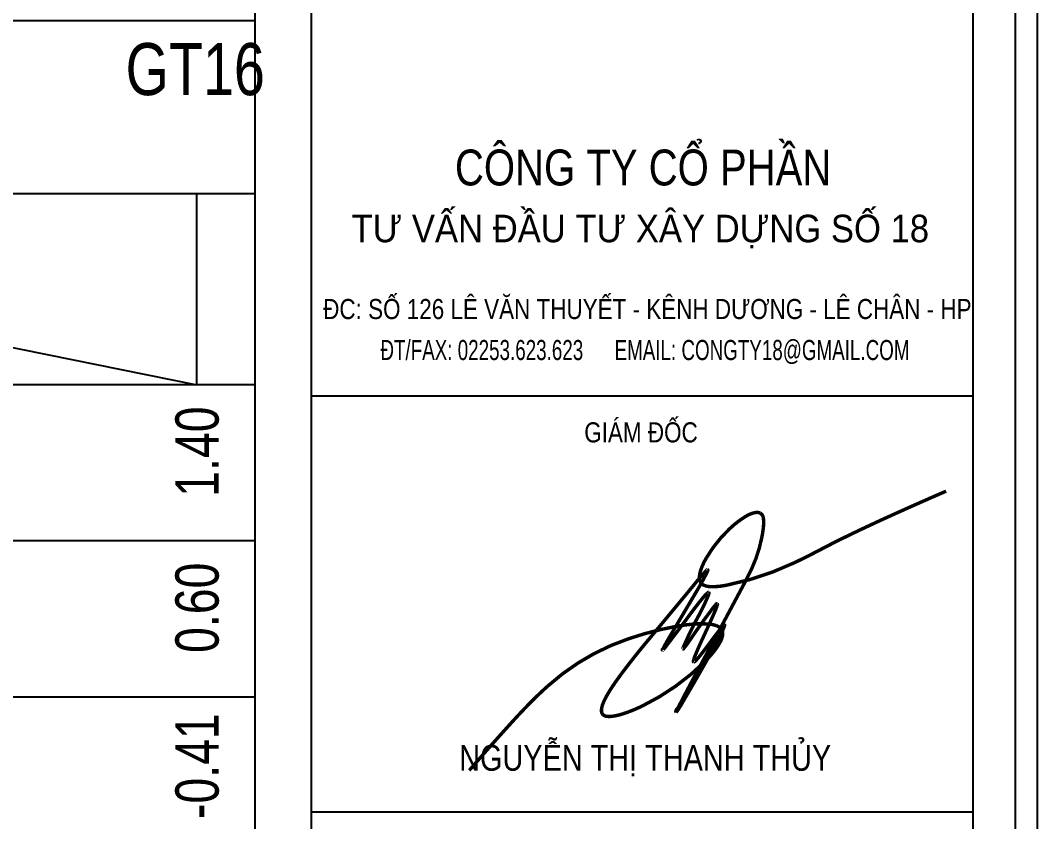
# Model space of a CAD drawing. Header units: inches. Extents: x 138 to 1256, y -84 to 787.
# Drawn here: x 1196.9 to 1255.5, y 2.3 to 48.5 of the extents above; entities that cross this region are included whole.
import ezdxf
from ezdxf.enums import TextEntityAlignment as Align

# ---------------------------------------------------------------- set-up
doc = ezdxf.new("R2010")
doc.units = ezdxf.units.IN
doc.header["$MEASUREMENT"] = 0
for name, color, linetype in [('Bang TD tu nhien', 3, 'Continuous'), ('ENTTNTHIETKE1', 2, 'Continuous'), ('KHUNGTEN', 5, 'Continuous'), ('thep', 2, 'Continuous'), ('TracDoc', 7, 'Continuous'), ('TXT', 5, 'Continuous')]:
    doc.layers.add(name, color=color, linetype=linetype)
doc.layers.add('ISO', color=153, linetype='Continuous', lineweight=13)
doc.layers.add('LC Net dam 1', color=30, linetype='Continuous', lineweight=30)
doc.styles.add('BangTD', font='viet buddy.shx', dxfattribs={"width": 0.8})
doc.styles.add('style1', font='')
doc.styles.add('T2', font='', dxfattribs={"width": 0.8})
doc.styles.get('style1').set_extended_font_data('.VnAvantH')
doc.styles.get('T2').set_extended_font_data('.VnArialH')

# ---------------------------------------------------------------- blocks, each defined once
blk = doc.blocks.new('nguyen thi thanh thuy')
at = {"layer": 'ISO', "ltscale": 2, "const_width": 40}
blk.add_lwpolyline([(-2685, -1690, -0.006388), (-2178, -1117, -0.008557), (-1977, -905, -0.017087), (-1770, -708, -0.102087), (-833, -161, -0.039833), (-270, -16, -0.020512), (-90, 8, -0.044497), (98, 9, -0.05587), (182, -8, -0.113633), (236, -42, -0.176433), (258, -92, -0.077033), (254, -135, -0.069534), (223, -210, -0.038569), (166, -296, -0.030368), (57, -421, -0.082382), (-675, -942, -0.035158), (-905, -1035, -0.04441), (-1026, -1062, -0.066948), (-1091, -1062, -0.143409), (-1132, -1043, -0.176131), (-1149, -1007, -0.069024), (-1148, -973, -0.059887), (-1131, -911, -0.036714), (-1079, -807, -0.019023), (-1000, -683, -0.011006), (-898, -542, -0.01042), (-645, -222, 0.001355), (-76, 463, -0.031231), (69, 631, -0.180623), (82, 640, -0.602198), (84, 631, -0.055981), (56, 570, -0.010846), (-28, 418, 0.000464), (-371, -161, 0.02324), (-439, -286, 1.627113), (-437, -292, 0.049833), (-397, -245, 0.005496), (-91, 162, -0.011697), (26, 311, -0.051381), (82, 370, -0.288592), (95, 376, -0.379106), (97, 362, -0.040394), (80, 315, -0.015043), (4, 153, 0.026859), (-200, -261, 0.160173), (-204, -278, 0.62441), (-195, -273, 0.034188), (-141, -204, -0.015387), (148, 200, -0.034245), (183, 240, -0.377171), (195, 246, -0.275743), (195, 230, -0.039705), (162, 143, -0.007154), (29, -150, 0.010269), (-53, -335, 0.059207), (-81, -418, 0.494242), (-78, -431, 0.209425), (-61, -421, 0.031522), (-22, -378, 0.012151), (92, -232, -0.015412), (249, -26, -0.066877), (274, -2, -1.012313), (279, -8, -0.055225), (269, -38, -0.019501), (211, -159, -0.008968), (2, -538, -0.00525), (-207, -898, -0.041875), (-284, -1018, -0.365695), (-264, -970, -0.007459), (-39, -543, 0.000828), (491, 447, 0.016244), (598, 659, 0.05881), (711, 1009, 0.039413), (734, 1174, 0.060004), (730, 1242, 0.240646), (692, 1298, 0.134453), (647, 1305, 0.071372), (590, 1291, 0.040684), (523, 1258, 0.056501), (335, 1112, 0.071752), (65, 772, 0.045704), (5, 642, 0.058573), (-12, 565, 0.116475), (-5, 505, 0.165912), (30, 466, 0.096245), (88, 446, 0.048338), (165, 443, 0.036618), (301, 460, 0.062636), (1097, 724, 0.01049), (1469, 913, -0.006081), (1725, 1041, -0.007252), (2275, 1297, -0.003845), (2852, 1552)], format="xyb", dxfattribs=at)
blk = doc.blocks.new('khung vpn')
at = {"layer": 'Defpoints'}
blk.add_line((52556.4596, -4235.2757), (52556.4596, -4195.4455), dxfattribs=at)
at = {"layer": 'KHUNGTEN'}
blk.add_lwpolyline([(52556.243, -4234.885), (52502.0479, -4234.885), (52502.0479, -4195.6621), (52556.243, -4195.6621)], close=True, dxfattribs=at)
at = {"layer": 'thep'}
for p, q in [((52549.4429, -4216.7211), (52555.8322, -4216.7211)), ((52549.4429, -4220.7414), (52555.8322, -4220.7414))]:
    blk.add_line(p, q, dxfattribs=at)
for points in [[(52555.8322, -4234.4741), (52502.4588, -4234.4741), (52502.4588, -4196.073), (52555.8322, -4196.073)], [(52555.8322, -4196.073), (52555.8322, -4234.4741), (52549.4429, -4234.4741), (52549.4429, -4196.073)]]:
    blk.add_lwpolyline(points, close=True, dxfattribs=at)
at = {"layer": 'TXT', "linetype": 'Continuous'}
blk.add_line((52555.8322, -4196.073), (52555.8322, -4234.4741), dxfattribs=at)
at = {"layer": 'LC Net dam 1', "xscale": 0.0008320000000000002, "yscale": 0.0008320000000000002, "zscale": 0.0008320000000000002}
blk.add_blockref('nguyen thi thanh thuy', (52553.2021, -4218.9336), dxfattribs=at)
at = {"layer": 'TXT', "linetype": 'Continuous'}
for s, height, style, width, p in [('c«ng ty cæ phÇn', 0.34658, 'T2', 0.8, (52552.6482, -4214.6887)), ('®c: sè 126 lª v¨n thuyÕt - kªnh d\xad¬ng - lª ch©n - hp', 0.194085, 'T2', 0.8, (52552.6892, -4215.9797)), ('§T/fax: 02253.623.623      Email: Congty18@gmail.com', 0.194085, 'style1', 0.7, (52552.6657, -4216.3758)), ('nguyÔn thÞ thanh thñy', 0.249538, 'T2', 0.8, (52552.6678, -4220.343))]:
    blk.add_text(s, height=height, dxfattribs=dict(at, style=style, width=width)).set_placement(p, align=Align.CENTER)
at = {"layer": 'TXT', "linetype": 'Continuous', "style": 'T2', "width": 0.9}
blk.add_text('t\xad vÊn ®Çu t\xad x©y dùng sè 18', height=0.266174, dxfattribs=at).set_placement((52552.6207, -4215.0939), align=Align.MIDDLE)
at = {"layer": 'TXT', "linetype": 'Continuous', "style": 'T2', "width": 0.8}
blk.add_text('gi¸m ®èc', height=0.19408, dxfattribs=at).set_placement((52552.0793, -4217.1711))

msp = doc.modelspace()

# ---------------------------------------------------------------- linework, layer by layer
at = {"layer": 'Bang TD tu nhien', "color": 3}
for p, q in [((1210.425, 56.468), (1210.425, -33.305)), ((1119.954, 48.468), (1210.425, 48.468)), ((1210.425, 38.468), (1148.533, 38.468)), ((1207.083, 27.468), (1207.083, 38.468)), ((1210.425, 27.468), (1148.533, 27.468)), ((1210.425, 18.468), (1148.533, 18.468)), ((1210.425, 9.468), (1148.533, 9.468))]:
    msp.add_line(p, q, dxfattribs=at)
at = {"layer": 'TracDoc', "color": 2}
msp.add_line((1152.433, 38.468), (1207.083, 27.468), dxfattribs=at)

# ---------------------------------------------------------------- block references
at = {"layer": 'ENTTNTHIETKE1', "color": 6, "xscale": 5.965326529308613, "yscale": 5.965326529308613, "zscale": 5.965326529308613}
msp.add_blockref('khung vpn', (-312260.911, 25180.949), dxfattribs=at)

# ---------------------------------------------------------------- texts
at = {"layer": 'TracDoc', "color": 1, "style": 'BangTD', "width": 0.8}
msp.add_text('GT16', height=3, dxfattribs=at).set_placement((1206.982, 43.257), align=Align.BOTTOM_CENTER)
at = {"layer": 'TracDoc', "color": 2, "style": 'BangTD', "width": 0.8}
msp.add_text('1.40', height=2.5, rotation=90, dxfattribs=at).set_placement((1207.083, 26.218), align=Align.MIDDLE_RIGHT)
at = {"layer": 'TracDoc', "color": 3, "style": 'BangTD', "width": 0.8}
msp.add_text('0.60', height=2.5, rotation=90, dxfattribs=at).set_placement((1207.083, 17.218), align=Align.MIDDLE_RIGHT)
at = {"layer": 'TracDoc', "color": 0, "style": 'BangTD', "width": 0.8}
msp.add_text('-0.41', height=2.5, rotation=90, dxfattribs=at).set_placement((1207.083, 8.537), align=Align.MIDDLE_RIGHT)

doc.saveas('drawing.dxf')
